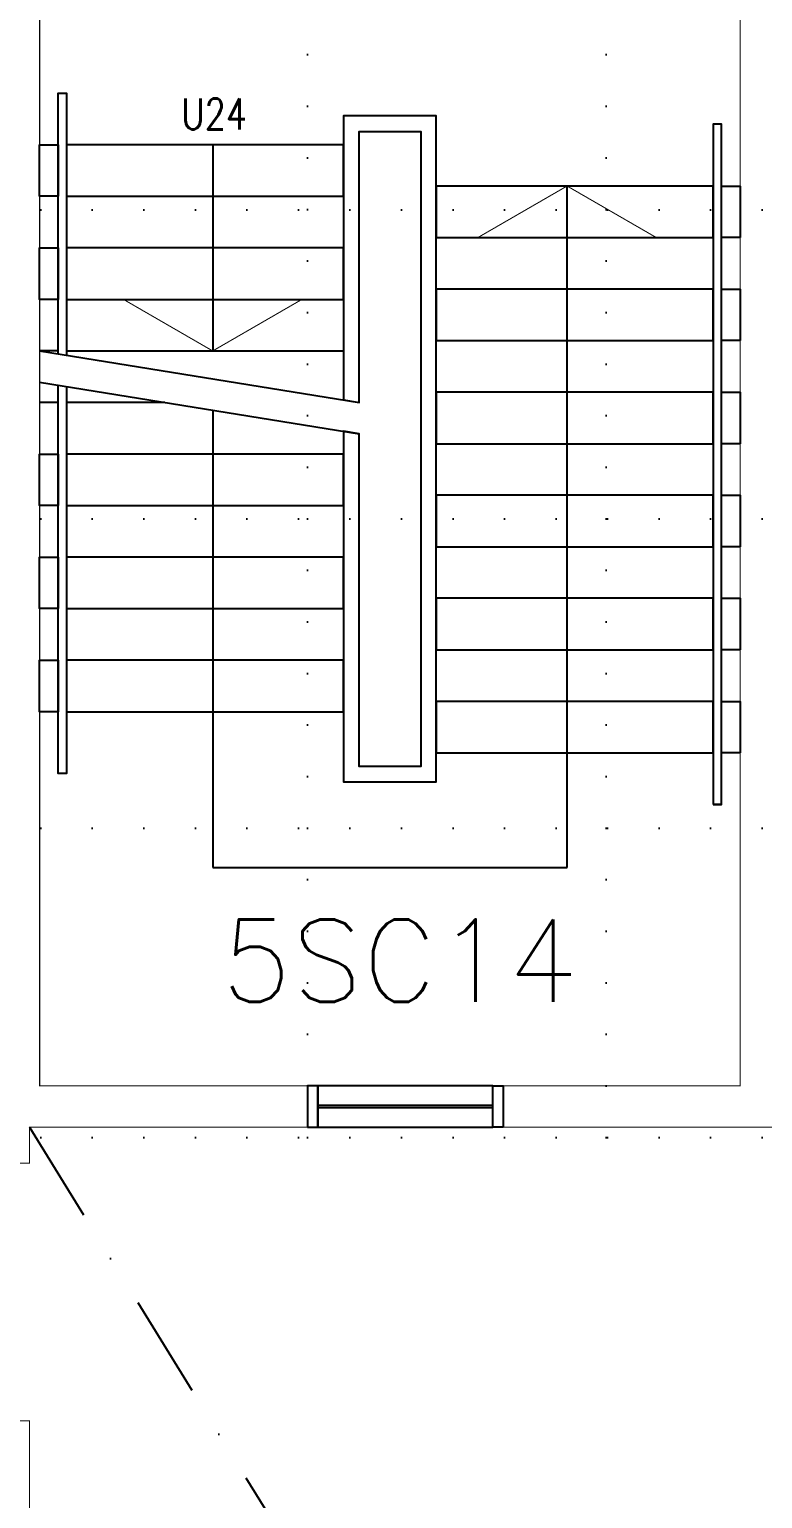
# Model space of a CAD drawing. Extents: x -68523 to 336700, y -113452 to 119396.
# Drawn here: x 102950 to 106509, y 4298 to 11425 of the extents above; entities that cross this region are included whole.
import ezdxf

# ---------------------------------------------------------------- set-up
doc = ezdxf.new("R2010")
doc.units = 0
doc.header["$LTSCALE"] = 1000
doc.header["$MEASUREMENT"] = 0
doc.linetypes.add('S3144a$0$DASHDOT', pattern=[1, 0.5, -0.25, 0, -0.25])
doc.linetypes.add('S3144a$0$DOT', pattern=[0.25, 0, -0.25])
for name, color, linetype in [('S3144a$0$11', 14, 'CONTINUOUS'), ('S3144a$0$20', 7, 'CONTINUOUS'), ('S3144a$0$22', 7, 'CONTINUOUS'), ('S3144a$0$23', 7, 'CONTINUOUS'), ('S3144a$0$25', 7, 'CONTINUOUS'), ('S3144a$0$4', 7, 'CONTINUOUS'), ('S3144a$0$ROOM-NO', 4, 'CONTINUOUS')]:
    doc.layers.add(name, color=color, linetype=linetype)
doc.styles.add('S3144a$0$STANDARD', font='SIMPLEX')

msp = doc.modelspace()

# ---------------------------------------------------------------- linework, layer by layer
at = {"layer": 'S3144a$0$11', "color": 14, "linetype": 'Continuous', "const_width": 5}
for points in [[(106600, 17999.9), (104700, 17999.9), (104700, 17149.9), (103000, 17149.9), (103000, 17999.9), (102800, 17999.9), (102800, 5925), (102950, 5925), (102950, 6099.9), (104300, 6099.9), (104300, 6299.9), (103000, 6299.9), (103000, 12699.9), (103800, 12699.9), (103800, 12899.9), (103000, 12899.9), (103000, 16949.9), (104900, 16949.9), (104900, 17799.9), (106400, 17799.9), (106400, 16949.9), (106600, 16949.9)], [(105250, 6099.9), (105250, 6299.9), (106400, 6299.9), (106400, 12699.9), (105600, 12699.9), (105600, 12899.9), (106600, 12899.9), (106600, 6299.9), (106850, 6299.9), (106850, 6099.9)]]:
    msp.add_lwpolyline(points, close=True, dxfattribs=at)
at = {"layer": 'S3144a$0$20', "color": 10, "linetype": 'S3144a$0$DASHDOT'}
msp.add_line((102950.1, 6100.1), (113051.1, -10249.9), dxfattribs=at)
at = {"layer": 'S3144a$0$20', "color": 3, "linetype": 'Continuous', "const_width": 5}
msp.add_lwpolyline([(102800, 2925), (102950, 2925), (102950, 4675), (102800, 4675)], close=True, dxfattribs=at)
at = {"layer": 'S3144a$0$23', "color": 14, "linetype": 'Continuous'}
for points in [[(104300, 6099.9), (104350, 6099.9), (104350, 6299.9), (104300, 6299.9)], [(104350, 6099.9), (105200, 6099.9), (105200, 6299.9), (104350, 6299.9)], [(105250, 6099.9), (105200, 6099.9), (105200, 6299.9), (105250, 6299.9)], [(104350, 6194.9), (105200, 6194.9), (105200, 6204.9), (104350, 6204.9)]]:
    msp.add_lwpolyline(points, close=True, dxfattribs=at)
at = {"layer": 'S3144a$0$25', "color": 10, "linetype": 'Continuous'}
for p, q in [((103839.8, 10864.9), (103839.9, 9864.9)), ((105560, 7359.7), (105560, 10664.9)), ((103090, 9864.9), (102999.8, 9864.9)), ((102999.8, 9864.9), (104550, 9614.9)), ((103130, 9864.9), (104475, 9864.9)), ((103000, 9712.9), (104550, 9462.9)), ((103090, 9614.9), (102999.8, 9614.9)), ((103607.6, 9614.9), (103130, 9614.9)), ((103840, 9577.4), (103840.3, 7359.7)), ((106310, 7664.9), (106269.8, 7664.9)), ((103840.3, 7359.7), (105560, 7359.7))]:
    msp.add_line(p, q, dxfattribs=at)
for points in [[(103090, 9850.4), (103090, 11114.9), (103130, 11114.9), (103130, 9843.9)], [(103130, 9691.9), (103130.1, 7814.9), (103090.1, 7814.9), (103090, 9698.4)]]:
    msp.add_lwpolyline(points, dxfattribs=at)
for points in [[(104475, 9627), (104550, 9614.9), (104550, 10929.9), (104849.7, 10929.9), (104849.9, 7849.9), (104550.1, 7849.9), (104550, 9462.9), (104475, 9475), (104475.1, 7774.9), (104924.8, 7774.9), (104924.6, 11004.9), (104475, 11004.9)], [(106269.8, 7664.9), (106310, 7664.9), (106310, 10964.9), (106269.8, 10964.9)], [(103090, 10614.9), (102999.8, 10614.9), (102999.8, 10864.9), (103090, 10864.9)], [(103130, 10614.9), (104474.8, 10614.9), (104474.8, 10864.9), (103130, 10864.9)], [(104925, 10414.9), (106269.8, 10414.9), (106269.8, 10664.9), (104925, 10664.9)], [(106400, 10414.9), (106309.8, 10414.9), (106309.8, 10664.9), (106400, 10664.9)], [(103090, 10114.9), (102999.8, 10114.9), (102999.8, 10364.9), (103090, 10364.9)], [(103130, 10114.9), (104474.8, 10114.9), (104474.8, 10364.9), (103130, 10364.9)], [(104925, 9914.9), (106269.8, 9914.9), (106269.8, 10164.9), (104925, 10164.9)], [(106400, 9914.9), (106309.8, 9914.9), (106309.8, 10164.9), (106400, 10164.9)], [(104925, 9414.9), (106269.8, 9414.9), (106269.8, 9664.9), (104925, 9664.9)], [(106400, 9414.9), (106309.8, 9414.9), (106309.8, 9664.9), (106400, 9664.9)], [(103090, 9114.9), (102999.8, 9114.9), (102999.8, 9364.9), (103090, 9364.9)], [(103130, 9114.9), (104474.8, 9114.9), (104474.8, 9364.9), (103130, 9364.9)], [(104925, 8914.9), (106269.8, 8914.9), (106269.8, 9164.9), (104925, 9164.9)], [(106400, 8914.9), (106309.8, 8914.9), (106309.8, 9164.9), (106400, 9164.9)], [(103090, 8614.9), (102999.8, 8614.9), (102999.8, 8864.9), (103090, 8864.9)], [(103130, 8614.9), (104474.8, 8614.9), (104474.8, 8864.9), (103130, 8864.9)], [(104925, 8414.9), (106269.8, 8414.9), (106269.8, 8664.9), (104925, 8664.9)], [(106400, 8414.9), (106309.8, 8414.9), (106309.8, 8664.9), (106400, 8664.9)], [(103090, 8114.9), (102999.8, 8114.9), (102999.8, 8364.9), (103090, 8364.9)], [(103130, 8114.9), (104474.8, 8114.9), (104474.8, 8364.9), (103130, 8364.9)], [(104925, 7914.9), (106269.8, 7914.9), (106269.8, 8164.9), (104925, 8164.9)], [(106400, 7914.9), (106309.8, 7914.9), (106309.8, 8164.9), (106400, 8164.9)]]:
    msp.add_lwpolyline(points, close=True, dxfattribs=at)
at = {"layer": 'S3144a$0$25', "color": 10, "linetype": 'Continuous', "const_width": 5}
for points in [[(105127, 10414.9), (105560, 10664.9), (105993, 10414.9)], [(103406.9, 10114.9), (103839.9, 9864.9), (104272.9, 10114.9)]]:
    msp.add_lwpolyline(points, dxfattribs=at)
at = {"layer": 'S3144a$0$4', "linetype": 'S3144a$0$DOT'}
for p, q in [((104300, 6050), (104300, 31550)), ((104300, 6050), (104300, 31550)), ((105750, 6050), (105750, 31550)), ((105750, 6050), (105750, 31550)), ((89250, 10550), (126750, 10550)), ((89250, 10550), (126750, 10550)), ((89250, 9050), (126750, 9050)), ((89250, 9050), (126750, 9050)), ((89250, 7550), (126750, 7550)), ((89250, 7550), (126750, 7550)), ((89250, 6050), (126750, 6050)), ((89250, 6050), (126750, 6050))]:
    msp.add_line(p, q, dxfattribs=at)

# ---------------------------------------------------------------- texts
at = {"layer": 'S3144a$0$22', "color": 2, "linetype": 'Continuous', "style": 'S3144a$0$STANDARD', "width": 0.8}
msp.add_text('U24', height=150, dxfattribs=at).set_placement((103687.7, 10939.4))
at = {"layer": 'S3144a$0$ROOM-NO', "style": 'S3144a$0$STANDARD'}
msp.add_text('5SC14', height=400, dxfattribs=at).set_placement((103881.2, 6707.3))

doc.saveas('drawing.dxf')
